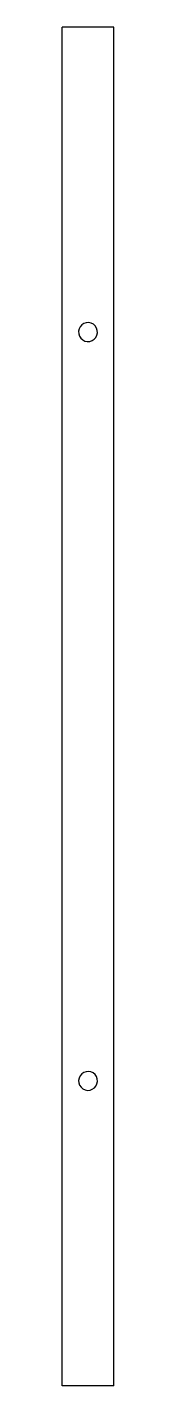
# Model space of a CAD drawing. Extents: x -15 to -6, y -109 to 114.
import ezdxf

# ---------------------------------------------------------------- set-up
doc = ezdxf.new("R2010")
doc.units = 0
doc.header["$MEASUREMENT"] = 0
doc.layers.get('0').update_dxf_attribs({"linetype": 'CONTINUOUS'})

msp = doc.modelspace()

# ---------------------------------------------------------------- linework, layer by layer
for p, q in [((-6.31, 113.94), (-14.81, 113.94)), ((-14.81, -108.86), (-14.81, 113.94)), ((-6.31, -108.86), (-6.31, 113.94)), ((-11.84, 64.81), (-12.02, 64.45)), ((-11.57, 65.11), (-11.84, 64.81)), ((-11.23, 65.33), (-11.57, 65.11)), ((-10.85, 65.46), (-11.23, 65.33)), ((-10.44, 65.48), (-10.85, 65.46)), ((-10.05, 65.4), (-10.44, 65.48)), ((-9.68, 65.21), (-10.05, 65.4)), ((-9.38, 64.94), (-9.68, 65.21)), ((-9.16, 64.6), (-9.38, 64.94)), ((-12.02, 64.45), (-12.11, 64.06)), ((-12.11, 64.06), (-12.09, 63.65)), ((-12.09, 63.65), (-11.96, 63.27)), ((-11.96, 63.27), (-11.74, 62.93)), ((-11.74, 62.93), (-11.44, 62.66)), ((-11.44, 62.66), (-11.08, 62.47)), ((-11.08, 62.47), (-10.68, 62.39)), ((-10.68, 62.39), (-10.28, 62.41)), ((-10.28, 62.41), (-9.89, 62.54)), ((-9.89, 62.54), (-9.56, 62.76)), ((-9.56, 62.76), (-9.28, 63.06)), ((-9.28, 63.06), (-9.1, 63.42)), ((-9.04, 64.22), (-9.16, 64.6)), ((-9.1, 63.42), (-9.02, 63.81)), ((-9.02, 63.81), (-9.04, 64.22)), ((-11.6, -57.72), (-11.87, -58.02)), ((-11.27, -57.49), (-11.6, -57.72)), ((-10.89, -57.35), (-11.27, -57.49)), ((-10.49, -57.32), (-10.89, -57.35)), ((-10.09, -57.39), (-10.49, -57.32)), ((-9.72, -57.56), (-10.09, -57.39)), ((-9.41, -57.82), (-9.72, -57.56)), ((-9.18, -58.16), (-9.41, -57.82)), ((-12.04, -58.39), (-12.11, -58.79)), ((-12.11, -58.79), (-12.08, -59.19)), ((-12.08, -59.19), (-11.94, -59.57)), ((-11.87, -58.02), (-12.04, -58.39)), ((-11.94, -59.57), (-11.71, -59.91)), ((-11.71, -59.91), (-11.4, -60.17)), ((-9.85, -60.24), (-9.52, -60.01)), ((-9.52, -60.01), (-9.26, -59.7)), ((-9.26, -59.7), (-9.09, -59.34)), ((-9.05, -58.54), (-9.18, -58.16)), ((-9.09, -59.34), (-9.01, -58.94)), ((-9.01, -58.94), (-9.05, -58.54)), ((-11.4, -60.17), (-11.04, -60.34)), ((-11.04, -60.34), (-10.64, -60.41)), ((-10.64, -60.41), (-10.23, -60.38)), ((-10.23, -60.38), (-9.85, -60.24)), ((-6.31, -108.86), (-14.81, -108.86))]:
    msp.add_line(p, q)

doc.saveas('drawing.dxf')
